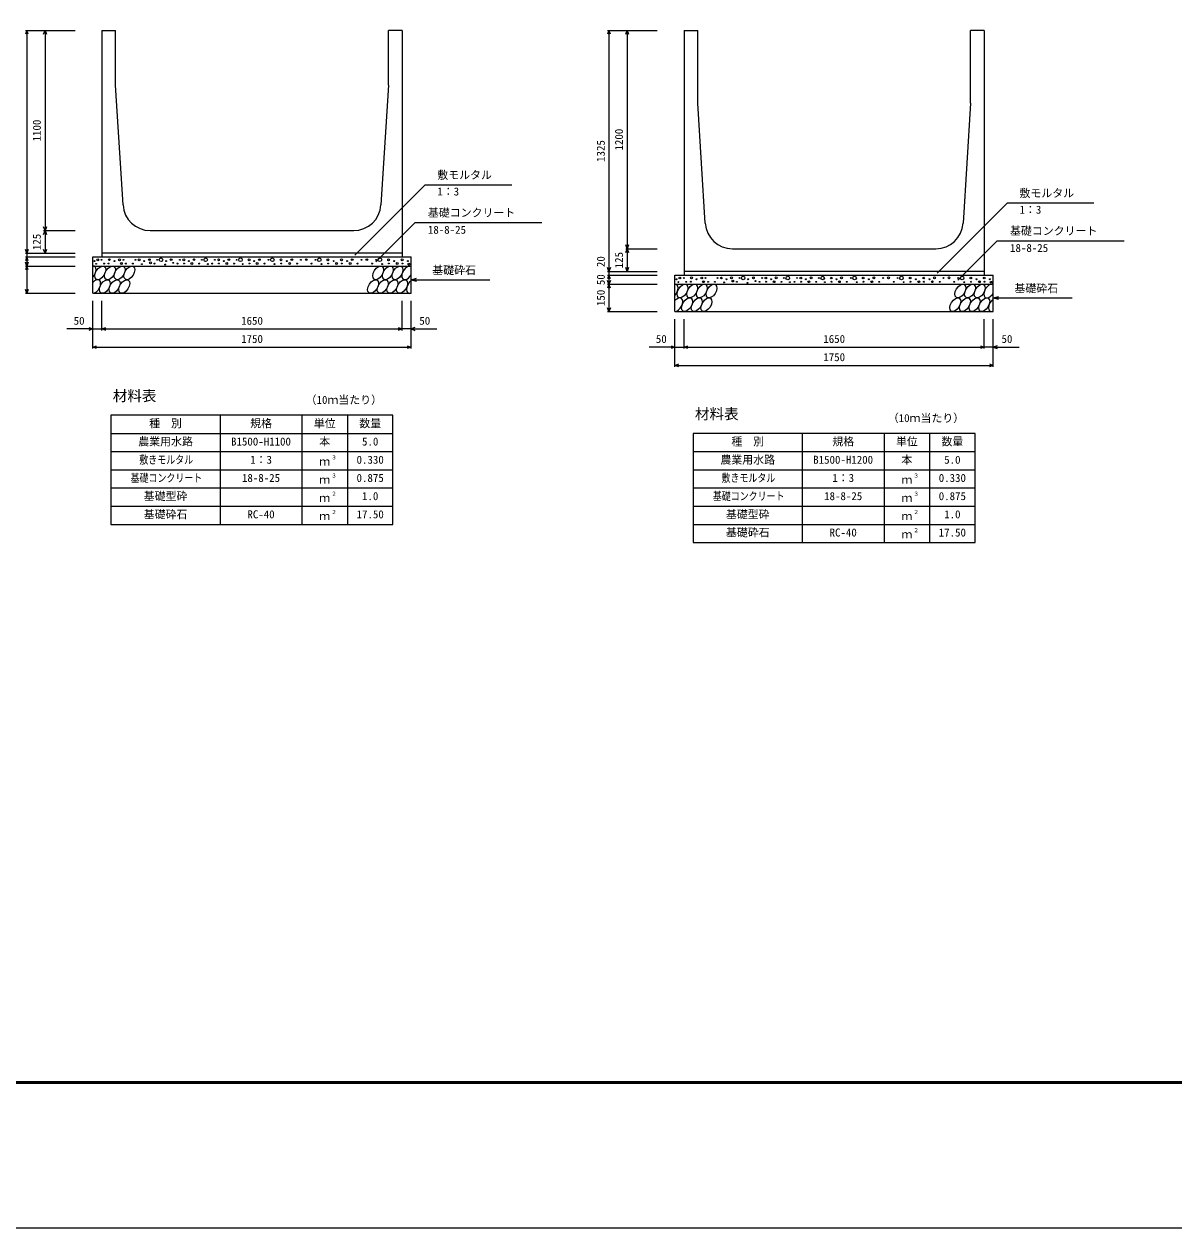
# Model space of a CAD drawing. Units: millimetres, scale not verified. Extents: x -33600 to 33600, y -11880 to 11880.
# Drawn here: x 13416 to 19736, y -11880 to -5263 of the extents above; entities that cross this region are included whole.
import ezdxf
from ezdxf.enums import TextEntityAlignment as Align

# ---------------------------------------------------------------- set-up
doc = ezdxf.new("R2010")
doc.units = ezdxf.units.MM
doc.header["$LTSCALE"] = 40
for name, color, linetype, lineweight in [('0-0_DIM', 7, 'Continuous', 25), ('0-1_Defpoints', 5, 'Continuous', 25), ('0-2_HATCH', 6, 'Continuous', 25), ('0-3_HYO', 3, 'Continuous', 25), ('0-4_HYO2', 4, 'Continuous', 25), ('0-5_OUTLINE', 3, 'Continuous', 25), ('0-6_TXT', 7, 'Continuous', 25), ('0-7_WAKU', 3, 'Continuous', 25)]:
    doc.layers.add(name, color=color, linetype=linetype, lineweight=lineweight)
doc.styles.add('ＭＳ ゴシック', font='')
doc.styles.get('ＭＳ ゴシック').set_extended_font_data('MS Gothic')

msp = doc.modelspace()

# ---------------------------------------------------------------- linework, layer by layer
at = {"layer": '0-0_DIM'}
for p, q in [((13423.16, -5297.9), (13695.66, -5297.9)), ((13430.66, -5297.9), (13430.66, -6522.9)), ((13530.66, -5297.9), (13530.66, -6397.9)), ((16623.16, -5297.9), (16895.66, -5297.9)), ((16630.66, -5297.9), (16630.66, -6622.9)), ((16730.66, -5297.9), (16730.66, -6497.9)), ((15620.4, -6146.35), (15234.42, -6532.34)), ((15620.4, -6146.35), (16095.71, -6146.35)), ((18820.4, -6246.35), (18434.42, -6632.34)), ((18820.4, -6246.35), (19295.71, -6246.35)), ((13523.16, -6397.9), (13695.66, -6397.9)), ((13530.66, -6397.9), (13530.66, -6522.9)), ((15565.14, -6353.61), (15348.33, -6570.42)), ((15565.14, -6353.61), (16262.01, -6353.61)), ((18765.14, -6453.61), (18548.33, -6670.42)), ((18765.14, -6453.61), (19462.01, -6453.61)), ((13423.16, -6522.9), (13695.66, -6522.9)), ((13423.16, -6542.9), (13695.66, -6542.9)), ((16723.16, -6497.9), (16895.66, -6497.9)), ((16730.66, -6497.9), (16730.66, -6622.9)), ((13423.16, -6592.9), (13695.66, -6592.9)), ((13430.66, -6592.9), (13430.66, -6742.9)), ((15543.16, -6667.9), (15572.13, -6660.14)), ((15543.16, -6667.9), (15976.47, -6667.9)), ((15543.16, -6667.9), (15572.13, -6675.67)), ((16623.16, -6622.9), (16895.66, -6622.9)), ((16623.16, -6642.9), (16895.66, -6642.9)), ((13423.16, -6742.9), (13695.66, -6742.9)), ((16623.16, -6692.9), (16895.66, -6692.9)), ((16630.66, -6692.9), (16630.66, -6842.9)), ((13793.16, -7046.33), (13793.16, -6784.96)), ((13843.16, -6946.33), (13843.16, -6784.96)), ((15493.16, -6946.33), (15493.16, -6784.96)), ((15543.16, -7046.33), (15543.16, -6784.96)), ((18743.16, -6767.9), (18772.13, -6760.14)), ((18743.16, -6767.9), (19176.47, -6767.9)), ((18743.16, -6767.9), (18772.13, -6775.67)), ((16623.16, -6842.9), (16895.66, -6842.9)), ((13793.16, -6938.83), (13651.36, -6938.83)), ((13793.16, -6938.83), (13843.16, -6938.83)), ((13843.16, -6938.83), (15493.16, -6938.83)), ((15543.16, -6938.83), (15493.16, -6938.83)), ((15543.16, -6938.83), (15684.95, -6938.83)), ((16993.16, -7146.33), (16993.16, -6884.96)), ((17043.16, -7046.33), (17043.16, -6884.96)), ((18693.16, -7046.33), (18693.16, -6884.96)), ((18743.16, -7146.33), (18743.16, -6884.96)), ((13793.16, -7038.83), (15543.16, -7038.83)), ((16993.16, -7038.83), (16851.36, -7038.83)), ((16993.16, -7038.83), (17043.16, -7038.83)), ((17043.16, -7038.83), (18693.16, -7038.83)), ((18743.16, -7038.83), (18693.16, -7038.83)), ((18743.16, -7038.83), (18884.95, -7038.83)), ((16993.16, -7138.83), (18743.16, -7138.83))]:
    msp.add_line(p, q, dxfattribs=at)
for points in [[(13438.35, -5319.05), (13430.66, -5297.9), (13422.96, -5319.05)], [(13522.96, -5319.05), (13530.66, -5297.9), (13538.35, -5319.05)], [(16638.35, -5319.05), (16630.66, -5297.9), (16622.96, -5319.05)], [(16722.96, -5319.05), (16730.66, -5297.9), (16738.35, -5319.05)], [(13538.35, -6376.76), (13530.66, -6397.9), (13522.96, -6376.76)], [(13522.96, -6419.05), (13530.66, -6397.9), (13538.35, -6419.05)], [(16738.35, -6476.76), (16730.66, -6497.9), (16722.96, -6476.76)], [(13438.35, -6501.76), (13430.66, -6522.9), (13422.96, -6501.76)], [(13438.35, -6564.05), (13430.66, -6542.9), (13422.96, -6564.05)], [(13430.66, -6522.9), (13430.66, -6542.9), (13430.66, -6592.9)], [(13538.35, -6501.76), (13530.66, -6522.9), (13522.96, -6501.76)], [(16722.96, -6519.05), (16730.66, -6497.9), (16738.35, -6519.05)], [(13438.35, -6571.76), (13430.66, -6592.9), (13422.96, -6571.76)], [(13438.35, -6614.05), (13430.66, -6592.9), (13422.96, -6614.05)], [(16638.35, -6601.76), (16630.66, -6622.9), (16622.96, -6601.76)], [(16738.35, -6601.76), (16730.66, -6622.9), (16722.96, -6601.76)], [(16638.35, -6664.05), (16630.66, -6642.9), (16622.96, -6664.05)], [(16638.35, -6671.76), (16630.66, -6692.9), (16622.96, -6671.76)], [(16630.66, -6622.9), (16630.66, -6642.9), (16630.66, -6692.9)], [(13438.35, -6721.76), (13430.66, -6742.9), (13422.96, -6721.76)], [(16638.35, -6714.05), (16630.66, -6692.9), (16622.96, -6714.05)], [(16638.35, -6821.76), (16630.66, -6842.9), (16622.96, -6821.76)], [(13772.01, -6931.14), (13793.16, -6938.83), (13772.01, -6946.53)], [(13864.3, -6946.53), (13843.16, -6938.83), (13864.3, -6931.14)], [(15472.01, -6931.14), (15493.16, -6938.83), (15472.01, -6946.53)], [(15564.3, -6931.14), (15543.16, -6938.83), (15564.3, -6946.53)], [(13814.3, -7046.53), (13793.16, -7038.83), (13814.3, -7031.14)], [(15522.01, -7031.14), (15543.16, -7038.83), (15522.01, -7046.53)], [(16972.01, -7031.14), (16993.16, -7038.83), (16972.01, -7046.53)], [(17064.3, -7046.53), (17043.16, -7038.83), (17064.3, -7031.14)], [(18672.01, -7031.14), (18693.16, -7038.83), (18672.01, -7046.53)], [(18764.3, -7031.14), (18743.16, -7038.83), (18764.3, -7046.53)], [(17014.3, -7146.53), (16993.16, -7138.83), (17014.3, -7131.14)], [(18722.01, -7131.14), (18743.16, -7138.83), (18722.01, -7146.53)]]:
    msp.add_lwpolyline(points, dxfattribs=at)
at = {"layer": '0-1_Defpoints'}
msp.add_lwpolyline([(0, -11880), (33600, -11880), (33600, 11880), (0, 11880)], close=True, dxfattribs=at)
at = {"layer": '0-2_HATCH'}
for centre, radius in [((14168.23, -6558.67), 10), ((14413.46, -6558.67), 10), ((14605.15, -6558.67), 10), ((14780.24, -6558.67), 10), ((15038.38, -6558.67), 10), ((15371.55, -6558.67), 10), ((13801.82, -6565.68), 2.5), ((13811.8, -6580.95), 2.5), ((13820.32, -6558.67), 5), ((13841.35, -6558.67), 2.5), ((13855.37, -6579.69), 2.5), ((13880.31, -6579.01), 2.5), ((13884.24, -6557.8), 5), ((13912.28, -6565.68), 2.5), ((13940.32, -6558.67), 5), ((13950.4, -6579.01), 5), ((13961.35, -6558.67), 2.5), ((13975.37, -6579.69), 2.5), ((14013.18, -6579.69), 2.5), ((14027.2, -6558.67), 2.5), ((14048.23, -6558.67), 5), ((14063.35, -6582.72), 2.5), ((14076.27, -6565.68), 2.5), ((14104.31, -6557.8), 5), ((14110.73, -6575.52), 5), ((14133.18, -6579.69), 2.5), ((14147.2, -6558.67), 2.5), ((14191.71, -6584.96), 2.5), ((14196.27, -6565.68), 2.5), ((14224.31, -6557.8), 5), ((14235.65, -6575.37), 2.5), ((14258.41, -6579.69), 2.5), ((14272.43, -6558.67), 2.5), ((14293.46, -6558.67), 5), ((14294.76, -6579.02), 2.5), ((14321.49, -6565.68), 2.5), ((14337.82, -6579.26), 5), ((14349.53, -6557.8), 5), ((14378.41, -6579.69), 2.5), ((14392.43, -6558.67), 2.5), ((14425.42, -6581.76), 2.5), ((14450.1, -6579.69), 2.5), ((14464.12, -6558.67), 2.5), ((14485.15, -6558.67), 5), ((14486.45, -6579.02), 2.5), ((14513.18, -6565.68), 2.5), ((14529.51, -6579.26), 5), ((14541.22, -6557.8), 5), ((14570.1, -6579.69), 2.5), ((14584.12, -6558.67), 2.5), ((14617.1, -6581.76), 2.5), ((14652.75, -6558.67), 5), ((14654.06, -6579.02), 2.5), ((14680.79, -6565.68), 2.5), ((14697.11, -6579.26), 5), ((14708.83, -6557.8), 5), ((14737.7, -6579.69), 2.5), ((14759.21, -6558.67), 2.5), ((14792.2, -6581.76), 2.5), ((14827.85, -6558.67), 5), ((14829.15, -6579.02), 2.5), ((14859.13, -6565.68), 2.5), ((14875.45, -6579.26), 5), ((14887.16, -6557.8), 5), ((14916.04, -6579.69), 2.5), ((14937.55, -6558.67), 2.5), ((14966.96, -6557.8), 5), ((14995.84, -6579.69), 2.5), ((15017.35, -6558.67), 2.5), ((15050.34, -6581.76), 2.5), ((15085.98, -6558.67), 5), ((15087.29, -6579.02), 2.5), ((15117.26, -6565.68), 2.5), ((15133.59, -6579.26), 5), ((15160.36, -6558.67), 5), ((15161.67, -6579.02), 2.5), ((15191.64, -6565.68), 2.5), ((15207.97, -6579.26), 5), ((15219.68, -6557.8), 5), ((15248.55, -6579.69), 2.5), ((15270.06, -6558.67), 2.5), ((15299.48, -6557.8), 5), ((15328.35, -6579.69), 2.5), ((15350.52, -6558.67), 2.5), ((15383.51, -6581.76), 2.5), ((15419.16, -6558.67), 5), ((15420.46, -6579.02), 2.5), ((15450.44, -6565.68), 2.5), ((15466.76, -6579.26), 5), ((15493.54, -6558.67), 5), ((15494.84, -6579.02), 2.5), ((15524.81, -6565.68), 2.5), ((15530.64, -6582.07), 5), ((17001.82, -6665.68), 2.5), ((17011.8, -6680.95), 2.5), ((17020.32, -6658.67), 5), ((17041.35, -6658.67), 2.5), ((17055.37, -6679.69), 2.5), ((17080.31, -6679.01), 2.5), ((17084.24, -6657.8), 5), ((17112.28, -6665.68), 2.5), ((17140.32, -6658.67), 5), ((17150.4, -6679.01), 5), ((17161.35, -6658.67), 2.5), ((17175.37, -6679.69), 2.5), ((17213.18, -6679.69), 2.5), ((17227.2, -6658.67), 2.5), ((17248.23, -6658.67), 5), ((17263.35, -6682.72), 2.5), ((17276.27, -6665.68), 2.5), ((17304.31, -6657.8), 5), ((17310.73, -6675.52), 5), ((17333.18, -6679.69), 2.5), ((17347.2, -6658.67), 2.5), ((17368.23, -6658.67), 10), ((17391.71, -6684.96), 2.5), ((17396.27, -6665.68), 2.5), ((17424.31, -6657.8), 5), ((17435.65, -6675.37), 2.5), ((17458.41, -6679.69), 2.5), ((17472.43, -6658.67), 2.5), ((17493.46, -6658.67), 5), ((17494.76, -6679.02), 2.5), ((17521.49, -6665.68), 2.5), ((17537.82, -6679.26), 5), ((17549.53, -6657.8), 5), ((17578.41, -6679.69), 2.5), ((17592.43, -6658.67), 2.5), ((17613.46, -6658.67), 10), ((17625.42, -6681.76), 2.5), ((17650.1, -6679.69), 2.5), ((17664.12, -6658.67), 2.5), ((17685.15, -6658.67), 5), ((17686.45, -6679.02), 2.5), ((17713.18, -6665.68), 2.5), ((17729.51, -6679.26), 5), ((17741.22, -6657.8), 5), ((17770.1, -6679.69), 2.5), ((17784.12, -6658.67), 2.5), ((17805.15, -6658.67), 10), ((17817.1, -6681.76), 2.5), ((17852.75, -6658.67), 5), ((17854.06, -6679.02), 2.5), ((17880.79, -6665.68), 2.5), ((17897.11, -6679.26), 5), ((17908.83, -6657.8), 5), ((17937.7, -6679.69), 2.5), ((17959.21, -6658.67), 2.5), ((17980.24, -6658.67), 10), ((17992.2, -6681.76), 2.5), ((18027.85, -6658.67), 5), ((18029.15, -6679.02), 2.5), ((18059.13, -6665.68), 2.5), ((18075.45, -6679.26), 5), ((18087.16, -6657.8), 5), ((18116.04, -6679.69), 2.5), ((18137.55, -6658.67), 2.5), ((18166.96, -6657.8), 5), ((18195.84, -6679.69), 2.5), ((18217.35, -6658.67), 2.5), ((18238.38, -6658.67), 10), ((18250.34, -6681.76), 2.5), ((18285.98, -6658.67), 5), ((18287.29, -6679.02), 2.5), ((18317.26, -6665.68), 2.5), ((18333.59, -6679.26), 5), ((18360.36, -6658.67), 5), ((18361.67, -6679.02), 2.5), ((18391.64, -6665.68), 2.5), ((18407.97, -6679.26), 5), ((18419.68, -6657.8), 5), ((18448.55, -6679.69), 2.5), ((18470.06, -6658.67), 2.5), ((18499.48, -6657.8), 5), ((18528.35, -6679.69), 2.5), ((18550.52, -6658.67), 2.5), ((18571.55, -6658.67), 10), ((18583.51, -6681.76), 2.5), ((18619.16, -6658.67), 5), ((18620.46, -6679.02), 2.5), ((18650.44, -6665.68), 2.5), ((18666.76, -6679.26), 5), ((18693.54, -6658.67), 5), ((18694.84, -6679.02), 2.5), ((18724.81, -6665.68), 2.5), ((18730.64, -6682.07), 5)]:
    msp.add_circle(centre, radius, dxfattribs=at)
for centre, start_param, end_param in [((13781.19, -6630.4), 4.3711174, 6.6890199), ((15521.34, -6630.4), 6.2831853, 11.0601374), ((13806.51, -6705.4), 3.4964223, 7.563715), ((15546.66, -6705.4), 0.9351899, 3.8417621), ((16981.19, -6730.4), 4.3711174, 6.6890199), ((18721.34, -6730.4), 6.2831853, 11.0601374), ((17006.51, -6805.4), 3.4964223, 7.563715), ((18746.66, -6805.4), 0.9351899, 3.8417621)]:
    msp.add_ellipse(centre, major_axis=(21.82, 35.31), ratio=0.5792, start_param=start_param, end_param=end_param, dxfattribs=at)
for centre in [(13834.4, -6630.4), (13887.61, -6630.4), (13940.83, -6630.4), (13994.04, -6630.4), (15361.7, -6630.4), (15414.91, -6630.4), (15468.12, -6630.4), (13859.72, -6705.4), (13912.94, -6705.4), (13966.15, -6705.4), (15333.81, -6705.4), (15387.02, -6705.4), (15440.23, -6705.4), (15493.45, -6705.4), (17034.4, -6730.4), (17087.61, -6730.4), (17140.83, -6730.4), (17194.04, -6730.4), (18561.7, -6730.4), (18614.91, -6730.4), (18668.12, -6730.4), (17059.72, -6805.4), (17112.94, -6805.4), (17166.15, -6805.4), (18533.81, -6805.4), (18587.02, -6805.4), (18640.23, -6805.4), (18693.45, -6805.4)]:
    msp.add_ellipse(centre, major_axis=(21.82, 35.31), ratio=0.5792, dxfattribs=at)
at = {"layer": '0-3_HYO'}
for p, q in [((14493.16, -7412.78), (14493.16, -8012.78)), ((14943.16, -7412.78), (14943.16, -8012.78)), ((15193.16, -7412.78), (15193.16, -8012.78)), ((13893.16, -7512.78), (15443.16, -7512.78)), ((17693.16, -7512.78), (17693.16, -8112.78)), ((18143.16, -7512.78), (18143.16, -8112.78)), ((18393.16, -7512.78), (18393.16, -8112.78)), ((17093.16, -7612.78), (18643.16, -7612.78))]:
    msp.add_line(p, q, dxfattribs=at)
for points in [[(13893.16, -8012.78), (15443.16, -8012.78), (15443.16, -7412.78), (13893.16, -7412.78)], [(17093.16, -8112.78), (18643.16, -8112.78), (18643.16, -7512.78), (17093.16, -7512.78)]]:
    msp.add_lwpolyline(points, close=True, dxfattribs=at)
at = {"layer": '0-4_HYO2'}
for p, q in [((13893.16, -7612.78), (15443.16, -7612.78)), ((13893.16, -7712.78), (15443.16, -7712.78)), ((17093.16, -7712.78), (18643.16, -7712.78)), ((13893.16, -7812.78), (15443.16, -7812.78)), ((17093.16, -7812.78), (18643.16, -7812.78)), ((13893.16, -7912.78), (15443.16, -7912.78)), ((17093.16, -7912.78), (18643.16, -7912.78)), ((17093.16, -8012.78), (18643.16, -8012.78))]:
    msp.add_line(p, q, dxfattribs=at)
at = {"layer": '0-5_OUTLINE'}
for p, q in [((13843.16, -5297.9), (13843.16, -6542.9)), ((13843.16, -5297.9), (13918.16, -5297.9)), ((13918.16, -5597.9), (13918.16, -5297.9)), ((15418.16, -5597.9), (15418.16, -5297.9)), ((15493.16, -5297.9), (15418.16, -5297.9)), ((15493.16, -5297.9), (15493.16, -6542.9)), ((17043.16, -5297.9), (17118.16, -5297.9)), ((17043.16, -5297.9), (17043.16, -6642.9)), ((17118.16, -5697.9), (17118.16, -5297.9)), ((18693.16, -5297.9), (18618.16, -5297.9)), ((18618.16, -5697.9), (18618.16, -5297.9)), ((18693.16, -5297.9), (18693.16, -6642.9)), ((13959.37, -6257.26), (13918.16, -5597.9)), ((15418.16, -5597.9), (15376.95, -6257.26)), ((17159.37, -6357.26), (17118.16, -5697.9)), ((18618.16, -5697.9), (18576.95, -6357.26)), ((14109.07, -6397.9), (15227.24, -6397.9)), ((13793.16, -6542.9), (15543.16, -6542.9)), ((13793.16, -6742.9), (13793.16, -6542.9)), ((15493.16, -6522.9), (13843.16, -6522.9)), ((15543.16, -6742.9), (15543.16, -6542.9)), ((17309.07, -6497.9), (18427.24, -6497.9)), ((13793.16, -6592.9), (15543.16, -6592.9)), ((16993.16, -6642.9), (18743.16, -6642.9)), ((16993.16, -6842.9), (16993.16, -6642.9)), ((18693.16, -6622.9), (17043.16, -6622.9)), ((18743.16, -6842.9), (18743.16, -6642.9)), ((13793.16, -6742.9), (15543.16, -6742.9)), ((16993.16, -6692.9), (18743.16, -6692.9)), ((16993.16, -6842.9), (18743.16, -6842.9))]:
    msp.add_line(p, q, dxfattribs=at)
for centre, start, end in [((14109.07, -6247.9), 183.57633, 270), ((15227.24, -6247.9), 270, 356.42367), ((17309.07, -6347.9), 183.57633, 270), ((18427.24, -6347.9), 270, 356.42367)]:
    msp.add_arc(centre, 150, start, end, dxfattribs=at)
at = {"layer": '0-7_WAKU', "lineweight": 50}
msp.add_lwpolyline([(800, -11080), (32800, -11080), (32800, 11080), (800, 11080)], close=True, dxfattribs=at)

# ---------------------------------------------------------------- texts
at = {"layer": '0-0_DIM', "style": 'ＭＳ ゴシック'}
for s, p in [('1100', (13520.66, -5907.9)), ('1200', (16720.66, -5957.9)), ('1325', (16620.66, -6020.4)), ('125', (13520.66, -6505.4)), ('20', (16620.66, -6598.59)), ('125', (16720.66, -6605.4)), ('50', (16620.66, -6697.9)), ('150', (16620.66, -6812.9))]:
    msp.add_text(s, height=43.99, rotation=90, dxfattribs=at).set_placement(p, align=Align.BOTTOM_LEFT)
for s, p in [('敷モルタル', (15687.14, -6127.62)), ('1：3', (15687.14, -6218.31)), ('敷モルタル', (18887.14, -6227.62)), ('基礎コンクリート', (15635.14, -6334.88)), ('1：3', (18887.14, -6318.31)), ('18-8-25', (15635.14, -6428.69)), ('基礎コンクリート', (18835.14, -6434.88)), ('18-8-25', (18835.14, -6528.69)), ('基礎砕石', (15659.48, -6650.73)), ('基礎砕石', (18859.48, -6750.73)), ('50', (13688.16, -6928.83)), ('1650', (14608.69, -6928.83)), ('50', (15588.16, -6928.83)), ('1750', (14608.69, -7028.83)), ('50', (16888.16, -7028.83)), ('1650', (17808.69, -7028.83)), ('50', (18788.16, -7028.83)), ('1750', (17808.69, -7128.83))]:
    msp.add_text(s, height=43.99, dxfattribs=at).set_placement(p, align=Align.BOTTOM_LEFT)
at = {"layer": '0-6_TXT', "style": 'ＭＳ ゴシック'}
for s, height, p in [('材料表', 58.65, (13903.16, -7352.78)), ('（10ｍ当たり）', 43.99, (14963.15, -7363.78)), ('材料表', 58.65, (17103.16, -7452.78)), ('（10ｍ当たり）', 43.99, (18163.15, -7463.78)), ('種\u3000別', 43.99, (14103.16, -7492.78)), ('規格', 43.99, (14658.16, -7492.78)), ('単位', 43.99, (15008.16, -7492.78)), ('数量', 43.99, (15258.16, -7492.78)), ('農業用水路', 43.99, (14043.16, -7592.78)), ('B1500-H1100', 43.99, (14553.16, -7592.78)), ('本', 43.99, (15038.16, -7592.78)), ('5.0', 43.99, (15273.16, -7592.78)), ('種\u3000別', 43.99, (17303.16, -7592.78)), ('規格', 43.99, (17858.16, -7592.78)), ('単位', 43.99, (18208.16, -7592.78)), ('数量', 43.99, (18458.16, -7592.78)), ('1：3', 43.99, (14658.16, -7692.78)), ('ｍ', 43.99, (15038.16, -7702.78)), ('３', 21.99, (15103.7, -7662.41)), ('0.330', 43.99, (15243.16, -7692.78)), ('農業用水路', 43.99, (17243.16, -7692.78)), ('B1500-H1200', 43.99, (17753.16, -7692.78)), ('本', 43.99, (18238.16, -7692.78)), ('5.0', 43.99, (18473.16, -7692.78)), ('18-8-25', 43.99, (14613.16, -7792.78)), ('３', 21.99, (15103.7, -7762.41)), ('0.875', 43.99, (15243.16, -7792.78)), ('1：3', 43.99, (17858.16, -7792.78)), ('３', 21.99, (18303.7, -7762.41)), ('0.330', 43.99, (18443.16, -7792.78)), ('ｍ', 43.99, (15038.16, -7802.78)), ('ｍ', 43.99, (18238.16, -7802.78)), ('基礎型砕', 43.99, (14073.16, -7892.78)), ('ｍ', 43.99, (15038.16, -7902.78)), ('２', 21.99, (15103.7, -7862.41)), ('1.0', 43.99, (15273.16, -7892.78)), ('18-8-25', 43.99, (17813.16, -7892.78)), ('ｍ', 43.99, (18238.16, -7902.78)), ('３', 21.99, (18303.7, -7862.41)), ('0.875', 43.99, (18443.16, -7892.78)), ('基礎砕石', 43.99, (14073.16, -7992.78)), ('RC-40', 43.99, (14643.16, -7992.78)), ('２', 21.99, (15103.7, -7962.41)), ('17.50', 43.99, (15243.16, -7992.78)), ('基礎型砕', 43.99, (17273.16, -7992.78)), ('２', 21.99, (18303.7, -7962.41)), ('1.0', 43.99, (18473.16, -7992.78)), ('ｍ', 43.99, (15038.16, -8002.78)), ('ｍ', 43.99, (18238.16, -8002.78)), ('基礎砕石', 43.99, (17273.16, -8092.78)), ('RC-40', 43.99, (17843.16, -8092.78)), ('ｍ', 43.99, (18238.16, -8102.78)), ('２', 21.99, (18303.7, -8062.41)), ('17.50', 43.99, (18443.16, -8092.78))]:
    msp.add_text(s, height=height, dxfattribs=at).set_placement(p, align=Align.BOTTOM_LEFT)
at = {"layer": '0-6_TXT', "style": 'ＭＳ ゴシック', "width": 0.8}
for s, p in [('敷きモルタル', (14049.16, -7692.78)), ('基礎コンクリート', (14001.16, -7792.78)), ('敷きモルタル', (17249.16, -7792.78)), ('基礎コンクリート', (17201.16, -7892.78))]:
    msp.add_text(s, height=43.99, dxfattribs=at).set_placement(p, align=Align.BOTTOM_LEFT)

doc.saveas('drawing.dxf')
